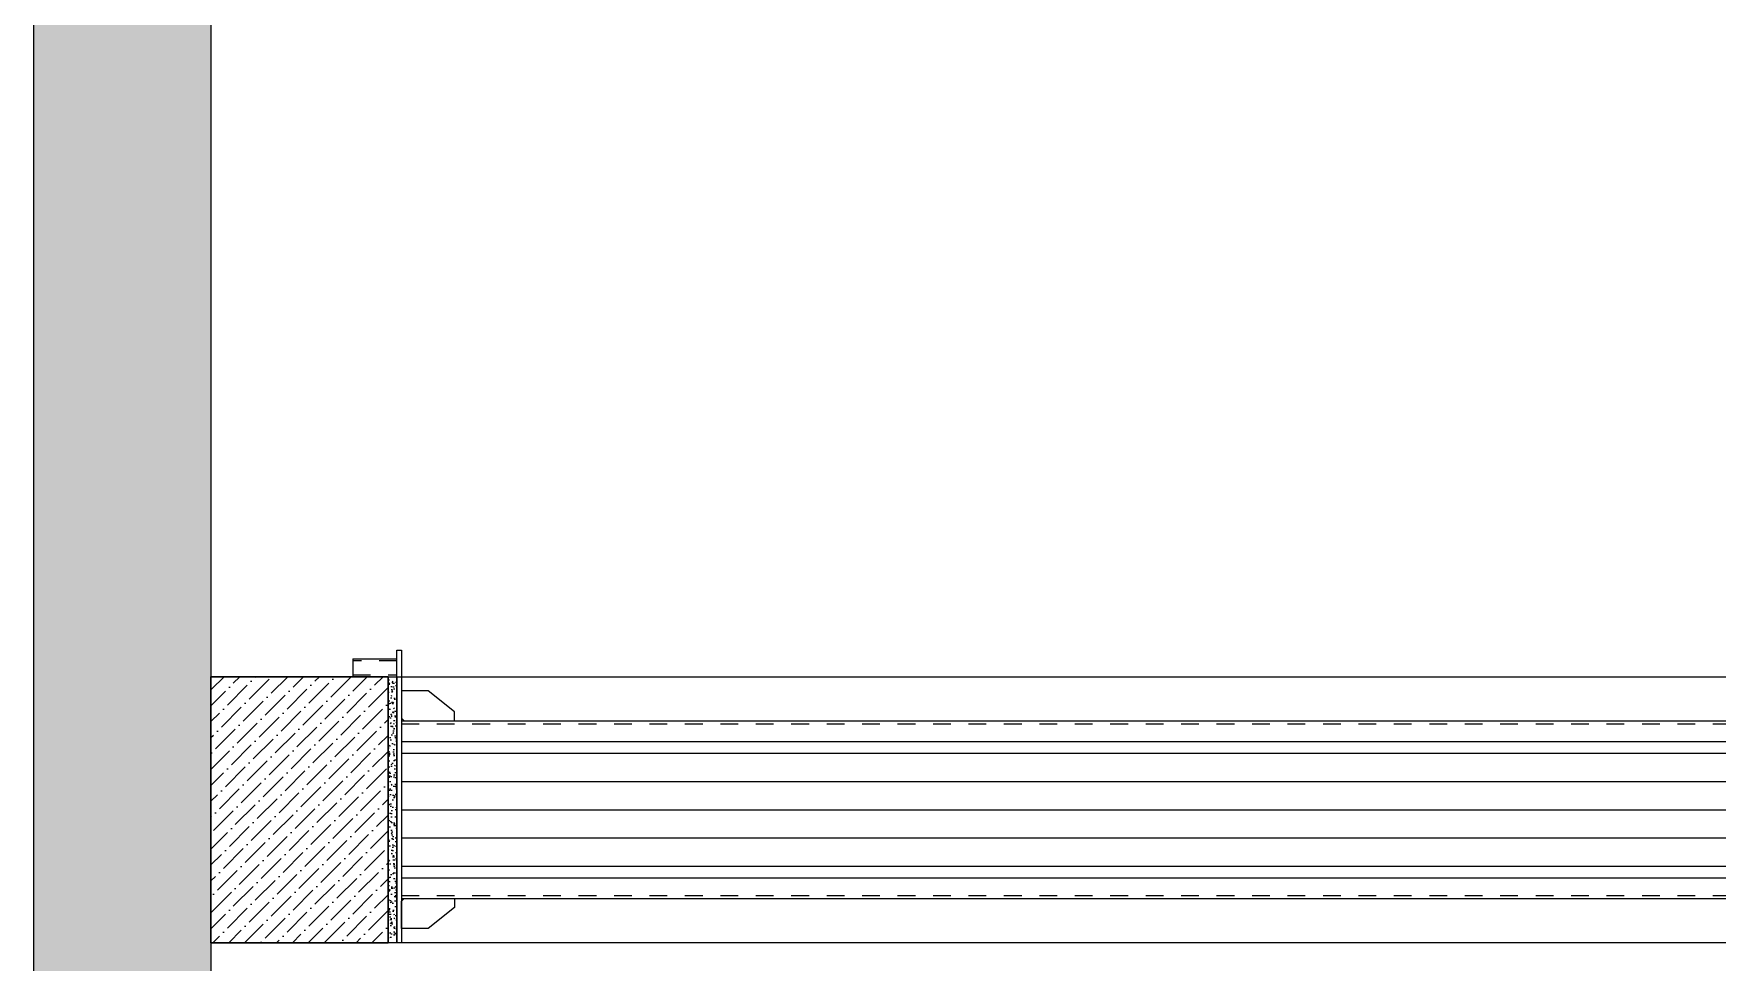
# Model space of a CAD drawing. Header units: metres. Extents: x 400488 to 400591, y 4543956 to 4544011.
# Drawn here: x 400559.74 to 400569.24, y 4543979.29 to 4543984.52 of the extents above; entities that cross this region are included whole.
import ezdxf

# ---------------------------------------------------------------- set-up
doc = ezdxf.new("R2010")
doc.units = ezdxf.units.M
for name, pattern in [('DIYAFRAM KALIP STRUT$0$CONTINU', [0]), ('DIYAFRAM KALIP STRUT$0$HIDDEN2', [4.762499999999999, 3.175, -1.5875]), ('HIDDEN', [0.375, 0.25, -0.125]), ('HIDDEN2', [4.762499999999999, 3.175, -1.5875])]:
    doc.linetypes.add(name, pattern=pattern)
for name, color, linetype, lineweight in [('A-FLOR', 192, 'Continuous', 5), ('DIYAFRAM KALIP STRUT$0$PRT-KD-kazik', 172, 'Continuous', 25), ('DIYAFRAM KALIP STRUT$0$PRT_NeighbourPartMark', 4, 'Continuous', 0), ('DIYAFRAM KALIP STRUT$0$PRT_Part', 8, 'Continuous', 0), ('GD_1', 240, 'Continuous', 5), ('GD_A_BACK-1', 252, 'HIDDEN2', 9), ('PRT-KD-beton 30', 6, 'Continuous', 30), ('PRT-KD-not', 8, 'Continuous', 25), ('Sev-uzun', 100, 'Continuous', 5)]:
    doc.layers.add(name, color=color, linetype=linetype, lineweight=lineweight)
doc.layers.add('C-TOPO-MAJR', color=9, linetype='Continuous')
doc.layers.add('DIYAFRAM KALIP STRUT$0$st_s_donatı', color=7, linetype='Continuous')

# ---------------------------------------------------------------- blocks, each defined once
blk = doc.blocks.new('A$C763774D8')
at = {"layer": 'DIYAFRAM KALIP STRUT$0$st_s_donatı', "linetype": 'DIYAFRAM KALIP STRUT$0$CONTINU'}
h = blk.add_hatch(dxfattribs=at)
h.set_pattern_fill('AR-CONC', color=8, angle=-45.00021432487488)
h.set_pattern_definition([(4.99978567512513, (126646.9466393458, -83455.49830381107), (4.628050156321009, -5.515537303791089), [0.75, -8.25]), (309.9997856751251, (126646.9466393458, -83455.49830381107), (4.337705061907767, 6.2999054480092), [0.6, -6.6]), (55.45123013512513, (126647.33231019, -83455.95793190878), (8.965755147451283, 0.7843681054113238), [0.63740192, -7.01142112]), (1.183985675125131, (126648.3608581983, -83454.0840955386), (6.376105154886244, -8.71695773045973), [1.124999999999992, -12.37499999999993]), (51.63542116512514, (126648.8921998267, -83454.81050868984), (13.49711772546533, 0.2789501955184397), [0.95610342, -10.5171376]), (306.1839496651252, (126648.3608581983, -83454.0840955386), (13.49711771751734, 0.2789501963309), [0.9, -9.90000001]), (335.9997856751252, (126648.7144076212, -83455.14475703333), (1.373798326642453, -7.067720860125165), [0.75, -8.25]), (280.9997856751252, (126648.7144076212, -83455.14475703333), (6.848097098740014, 3.407060314139575), [0.6, -6.6]), (26.45123041512512, (126648.8288908143, -83455.73373376764), (8.221895362554536, -3.660660505433404), [0.6374019000000001, -7.01142112]), (352.4997856751252, (126646.9466393458, -83455.49830381107), (2.439906659703786, 2.26792272618207), [0, -6.52, 0, -6.7, 0, -6.625]), (322.4997856751251, (126646.9466393458, -83455.49830381107), (4.649097973045793, 0.9287120312677684), [0, -3.82, 0, -6.37, 0, -2.525]), (282.4997856751251, (126645.3697971223, -83453.92144979071), (3.615192901629324, -3.934195196480337), [0, -2.5, 0, -7.8, 0, -10.35]), (272.4997856751251, (126644.662692986, -83453.21434036456), (4.831585290935486, -3.41591790539759), [0, -3.249999999999984, 0, -5.179999999999967, 0, -7.349999999999967])])
h.paths.add_polyline_path([(35.00000025855843, 0), (40.00001664937008, 6.51925802230835e-09), (40.00001664739102, -150.080000189133), (35.00000025657937, -150.0800001965836)])
at = {"layer": 'C-TOPO-MAJR', "color": 252, "flags": 128}
for points in [[(42.50003400439164, -36.59009730257094), (2032.499966376578, -36.59009730257094)], [(42.50003400415881, -43.18019472621381), (2032.49996637681, -43.18019472621381)], [(42.50003400363494, -59.09009730257094), (2032.499966377334, -59.09009730257094)], [(42.50003400311107, -74.99999987520278), (2032.4999663778, -74.99999987985939)], [(42.50003400311107, -74.99999987520278), (2032.4999663778, -74.99999987985939)], [(42.50003400363494, -90.90990245621651), (2032.499966377334, -90.90990245621651)], [(42.50003400415881, -106.8198050325736), (2032.49996637681, -106.8198050325736)], [(42.50003400439164, -113.4099024562165), (2032.499966376578, -113.4099024562165)]]:
    blk.add_lwpolyline(points, dxfattribs=at)
at = {"layer": 'DIYAFRAM KALIP STRUT$0$PRT-KD-kazik', "color": 252}
blk.add_lwpolyline([(35.00000025855843, 0), (40.00001664937008, 6.51925802230835e-09), (40.00001664739102, -150.080000189133), (35.00000025657937, -150.0800001965836)], close=True, dxfattribs=at)
at = {"layer": 'DIYAFRAM KALIP STRUT$0$PRT_NeighbourPartMark', "linetype": 'DIYAFRAM KALIP STRUT$0$HIDDEN2'}
blk.add_line((15.00039071310312, 10.00000000093132), (40.00034498982131, 10.00000000093132), dxfattribs=at)
at = {"layer": 'DIYAFRAM KALIP STRUT$0$PRT_Part', "color": 2, "linetype": 'Continuous'}
for p, q in [((15.00004348158836, 10.00000000093132), (15.00004348158836, 9.313225746154785e-10)), ((15.00009442167357, 10.00000000093132), (40.00000025855843, 10.00000000093132)), ((15.00009442167357, 9.313225746154785e-10), (40.00000025855843, 9.313225746154785e-10)), ((42.50003400322748, -24.91999987512827), (2017.499951879901, -24.91999987512827)), ((42.5000340063707, -125.079999874346), (2017.499951882986, -125.079999874346))]:
    blk.add_line(p, q, dxfattribs=at)
blk.add_lwpolyline([(40.00003400444984, 14.99999978672713), (42.50003400444984, 14.99999978672713), (42.50003400247078, -150.0800001928583), (40.00003400247078, -150.0800001928583)], close=True, dxfattribs=at)
for points in [[(57.50000340380939, -7.919998838566244), (42.50000165431993, -7.920000910758972), (42.50000379560515, -23.41999987512827), (44.0000024685869, -24.91999987512827), (72.50000431807712, -24.91999987512827), (72.5000024685869, -19.91999987512827), (57.50000340380939, -7.919998838566244)], [(57.50001744314795, -142.080000910908), (42.5000156936585, -142.0799988387153), (42.50001783494372, -126.579999874346), (44.00001650792547, -125.079999874346), (72.50001835741568, -125.079999874346), (72.50001650792547, -130.079999874346), (57.50001744314795, -142.080000910908)]]:
    blk.add_lwpolyline(points, dxfattribs=at)
at = {"layer": 'GD_1', "linetype": 'HIDDEN'}
for p, q in [((40.0000461046584, 9.000000000931323), (15.00009951577522, 9.000000000931323)), ((15.00009951577522, 1.000000000931323), (40.0000461046584, 1.000000000931323)), ((40.00033989595249, 9.000000000931323), (15.00039580697194, 9.000000000931323)), ((15.00039580697194, 1.000000000931323), (40.00033989595249, 1.000000000931323)), ((40.00045041600242, 9.000000000931323), (15.00050382711925, 9.000000000931323)), ((15.00050382711925, 1.000000000931323), (40.00045041600242, 1.000000000931323))]:
    blk.add_line(p, q, dxfattribs=at)
at = {"layer": 'GD_1', "linetype": 'HIDDEN', "ltscale": 3}
for p, q in [((42.50003400316928, -26.66999963764101), (2017.499951879901, -26.66999963764101)), ((42.50003400299465, -123.3300001081079), (2017.499951886362, -123.3300001081079))]:
    blk.add_line(p, q, dxfattribs=at)

msp = doc.modelspace()

# ---------------------------------------------------------------- hatches: boundary and pattern name
h = msp.add_hatch()
h.set_pattern_fill('ANSI36', color=252, scale=0.02, angle=-2.544443745170813e-14)
h.set_pattern_definition([(44.99999999999994, (396864.4379024436, 4498110.45418224), (0.03367596045400941, 0.1234785216647009), [0.15875, -0.03174999999999999, 0, -0.03174999999999999])])
h.paths.add_polyline_path([(400561.7420022461, 4543980.89890647), (400560.7420022461, 4543980.89890647), (400560.7420022461, 4543979.39890647), (400561.7420022461, 4543979.39890647)])
at = {"layer": 'A-FLOR'}
h = msp.add_hatch(dxfattribs=at)
h.set_pattern_fill('AR-CONC', color=253, scale=0.005000000000000001, angle=-3.81666561775622e-14)
h.set_pattern_definition([(49.99999999999994, (396003.5709242011, 4498250.869013761), (0.91092334498002, -0.0796954276945161), [0.09525, -1.04775]), (354.9999999999999, (396003.5709242011, 4498250.869013761), (-0.176217107124846, 0.9552842261951758), [0.07619999999999931, -0.8382029208499894]), (100.4514446999998, (396003.6468342361, 4498250.862372493), (0.7347062354517668, 0.8755887595609751), [0.08095004399999897, -0.8904512229999917]), (46.18419999999995, (396003.5709242011, 4498251.123013761), (1.35539520446065, -0.2102116396636367), [0.1428749999999996, -1.571624999999994]), (96.6355576099997, (396003.6838737011, 4498251.105496261), (1.187020670257516, 1.237130622988607), [0.1214251157, -1.3356780408]), (351.18415117, (396003.5709242011, 4498251.123013761), (1.187020670324886, 1.237130622927662), [0.11429983535, -1.2572986596]), (20.99999999999989, (396003.6979242011, 4498251.059513762), (0.758071956345662, -0.5113259909354387), [0.09524999999999997, -1.04775]), (326.0000000000001, (396003.6979242011, 4498251.059513762), (0.3090101417382362, 0.9209398306115963), [0.07619999999999999, -0.8381999999999996]), (71.45144499999996, (396003.7610968641, 4498251.016903262), (1.067082096393581, 0.4096138444295254), [0.08095004399999994, -0.8904496879999995]), (37.49999999999994, (396003.5709242011, 4498250.869013761), (0.0154430162529594, 0.4227751943657656), [0, -0.8280400000000001, 0, -0.8509000000000001, 0, -0.8413750000000001]), (7.499999999999824, (396003.5709242011, 4498250.869013761), (0.334098312551529, 0.5009028740905974), [0, -0.4851399999999999, 0, -0.8089899999999999, 0, -0.320675]), (327.5, (396003.2877142011, 4498250.869013761), (0.6779529758343571, -0.02864371996336772), [0, -0.3174999999999993, 0, -0.990599999999997, 0, -1.314449999999994]), (317.4999999999999, (396003.1607142011, 4498250.869013761), (0.7406459069300904, 0.1271324551666646), [0, -0.4127500000000001, 0, -0.6578600000000001, 0, -0.9334500000000001])])
h.paths.add_polyline_path([(400559.7420022452, 4543997.123943598), (400560.7420022455, 4543997.123943598), (400560.7420022455, 4543967.823943598), (400559.7420022452, 4543967.823943598)])

# ---------------------------------------------------------------- linework, layer by layer
at = {"layer": 'GD_A_BACK-1', "color": 253, "ltscale": 5}
for p, q in [((400560.8451003096, 4544000.648906582), (400560.8451003096, 4543967.648906582)), ((400561.8451003096, 4544000.648906582), (400561.8451003096, 4543967.648906582)), ((400561.9451003096, 4544000.648906587), (400561.9451003096, 4543967.648906587)), ((400562.9451003096, 4544000.648906587), (400562.9451003096, 4543967.648906587)), ((400563.0451003096, 4544000.648906587), (400563.0451003096, 4543967.648906587)), ((400564.0451003096, 4544000.648906587), (400564.0451003096, 4543967.648906587)), ((400564.1451003096, 4544000.648906587), (400564.1451003096, 4543967.648906587)), ((400565.1451003096, 4544000.648906587), (400565.1451003096, 4543967.648906587)), ((400565.2420022455, 4544000.648906582), (400565.2420022455, 4543967.648906582)), ((400566.2420022455, 4544000.648906582), (400566.2420022455, 4543967.648906582)), ((400566.3451003096, 4544000.648906582), (400566.3451003096, 4543967.648906582)), ((400567.3451003096, 4544000.648906582), (400567.3451003096, 4543967.648906582)), ((400567.4451003096, 4544000.648906587), (400567.4451003096, 4543967.648906587)), ((400567.4451003096, 4544000.648906582), (400567.4451003096, 4543967.648906582)), ((400568.4451003096, 4544000.648906587), (400568.4451003096, 4543967.648906587)), ((400568.4451003096, 4544000.648906582), (400568.4451003096, 4543967.648906582)), ((400568.5451003096, 4544000.648906582), (400568.5451003096, 4543967.648906582)), ((400568.5451003096, 4544000.648906582), (400568.5451003096, 4543967.648906582))]:
    msp.add_line(p, q, dxfattribs=at)
at = {"layer": 'PRT-KD-beton 30', "color": 4, "ltscale": 5}
msp.add_lwpolyline([(400561.7420022461, 4543980.89890647), (400560.7420022461, 4543980.89890647), (400560.7420022461, 4543979.39890647), (400561.7420022461, 4543979.39890647)], close=True, dxfattribs=at)
at = {"layer": 'PRT-KD-not', "color": 4, "ltscale": 5}
msp.add_lwpolyline([(400559.7420022452, 4543997.123943598), (400560.7420022455, 4543997.123943598), (400560.7420022455, 4543967.823943598), (400559.7420022452, 4543967.823943598)], close=True, dxfattribs=at)
at = {"layer": 'Sev-uzun', "color": 252, "ltscale": 5}
msp.add_lwpolyline([(400561.7420022461, 4543980.89890647), (400581.8420022454, 4543980.89890647), (400581.8420022454, 4543979.39890647), (400561.7420022461, 4543979.39890647)], close=True, dxfattribs=at)

# ---------------------------------------------------------------- block references
at = {"layer": 'GD_1', "xscale": 0.01, "yscale": 0.01, "zscale": 0.01}
msp.add_blockref('A$C763774D8', (400561.3920025817, 4543980.89890647), dxfattribs=at)

doc.saveas('drawing.dxf')
